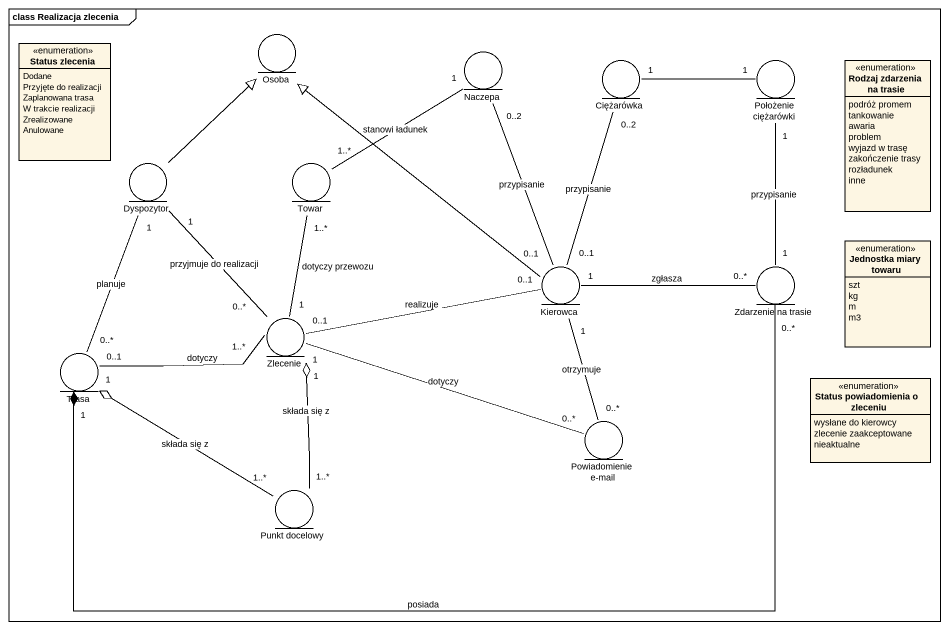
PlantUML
@startuml
mainframe class Realizacja zlecenia
allowmixing
hide circle
hide empty members
entity Osoba
enum "Status zlecenia" as Status_zlecenia {
  Dodane
  Przyjęte do realizacji
  Zaplanowana trasa
  W trakcie realizacji
  Zrealizowane
  Anulowane
}
entity Naczepa
entity Ciężarówka
entity "Położenie ciężarówki" as Położenie_ciężarówki
enum "Rodzaj zdarzenia na trasie" as Rodzaj_zdarzenia_na_trasie {
  podróż promem
  tankowanie
  awaria
  problem
  wyjazd w trasę
  zakończenie trasy
  rozładunek
  inne
}
entity Dyspozytor
entity Towar
entity Kierowca
entity "Zdarzenie na trasie" as Zdarzenie_na_trasie
enum "Jednostka miary towaru" as Jednostka_miary_towaru {
  szt
  kg
  m
  m3
}
entity Zlecenie
entity Trasa
enum "Status powiadomienia o zleceniu" as Status_powiadomienia_o {
  wysłane do kierowcy
  zlecenie zaakceptowane
  nieaktualne
}
entity "Powiadomienie e-mail" as Powiadomienie_e_mail
entity "Punkt docelowy" as Punkt_docelowy
Naczepa "1" -- "1..*" Towar : stanowi ładunek
Ciężarówka "1" -right- "1" Położenie_ciężarówki
Ciężarówka "0..2" -- "0..1" Kierowca : przypisanie
Dyspozytor -up-|> Osoba
Dyspozytor "1" -- "0..*" Zlecenie : przyjmuje do realizacji
Dyspozytor "1" -- "0..*" Trasa : planuje
Towar "1..*" -- "1" Zlecenie : dotyczy przewozu
Kierowca -up-|> Osoba
Kierowca "0..1" -up- "0..2" Naczepa : przypisanie
Kierowca "1" -right- "0..*" Zdarzenie_na_trasie : zgłasza
Kierowca "1" -- "0..*" Powiadomienie_e_mail : otrzymuje
Zdarzenie_na_trasie "1" -up- "1" Położenie_ciężarówki : przypisanie
Zdarzenie_na_trasie "0..*" -left-* "1" Trasa : posiada
Zlecenie "0..1" -right- "0..1" Kierowca : realizuje
Zlecenie "1" -right- "0..*" Powiadomienie_e_mail : dotyczy
Trasa "0..1" -right- "1..*" Zlecenie : dotyczy
Punkt_docelowy "1..*" -up-o "1" Zlecenie : składa się z
Punkt_docelowy "1..*" -up-o "1" Trasa : składa się z
@enduml
